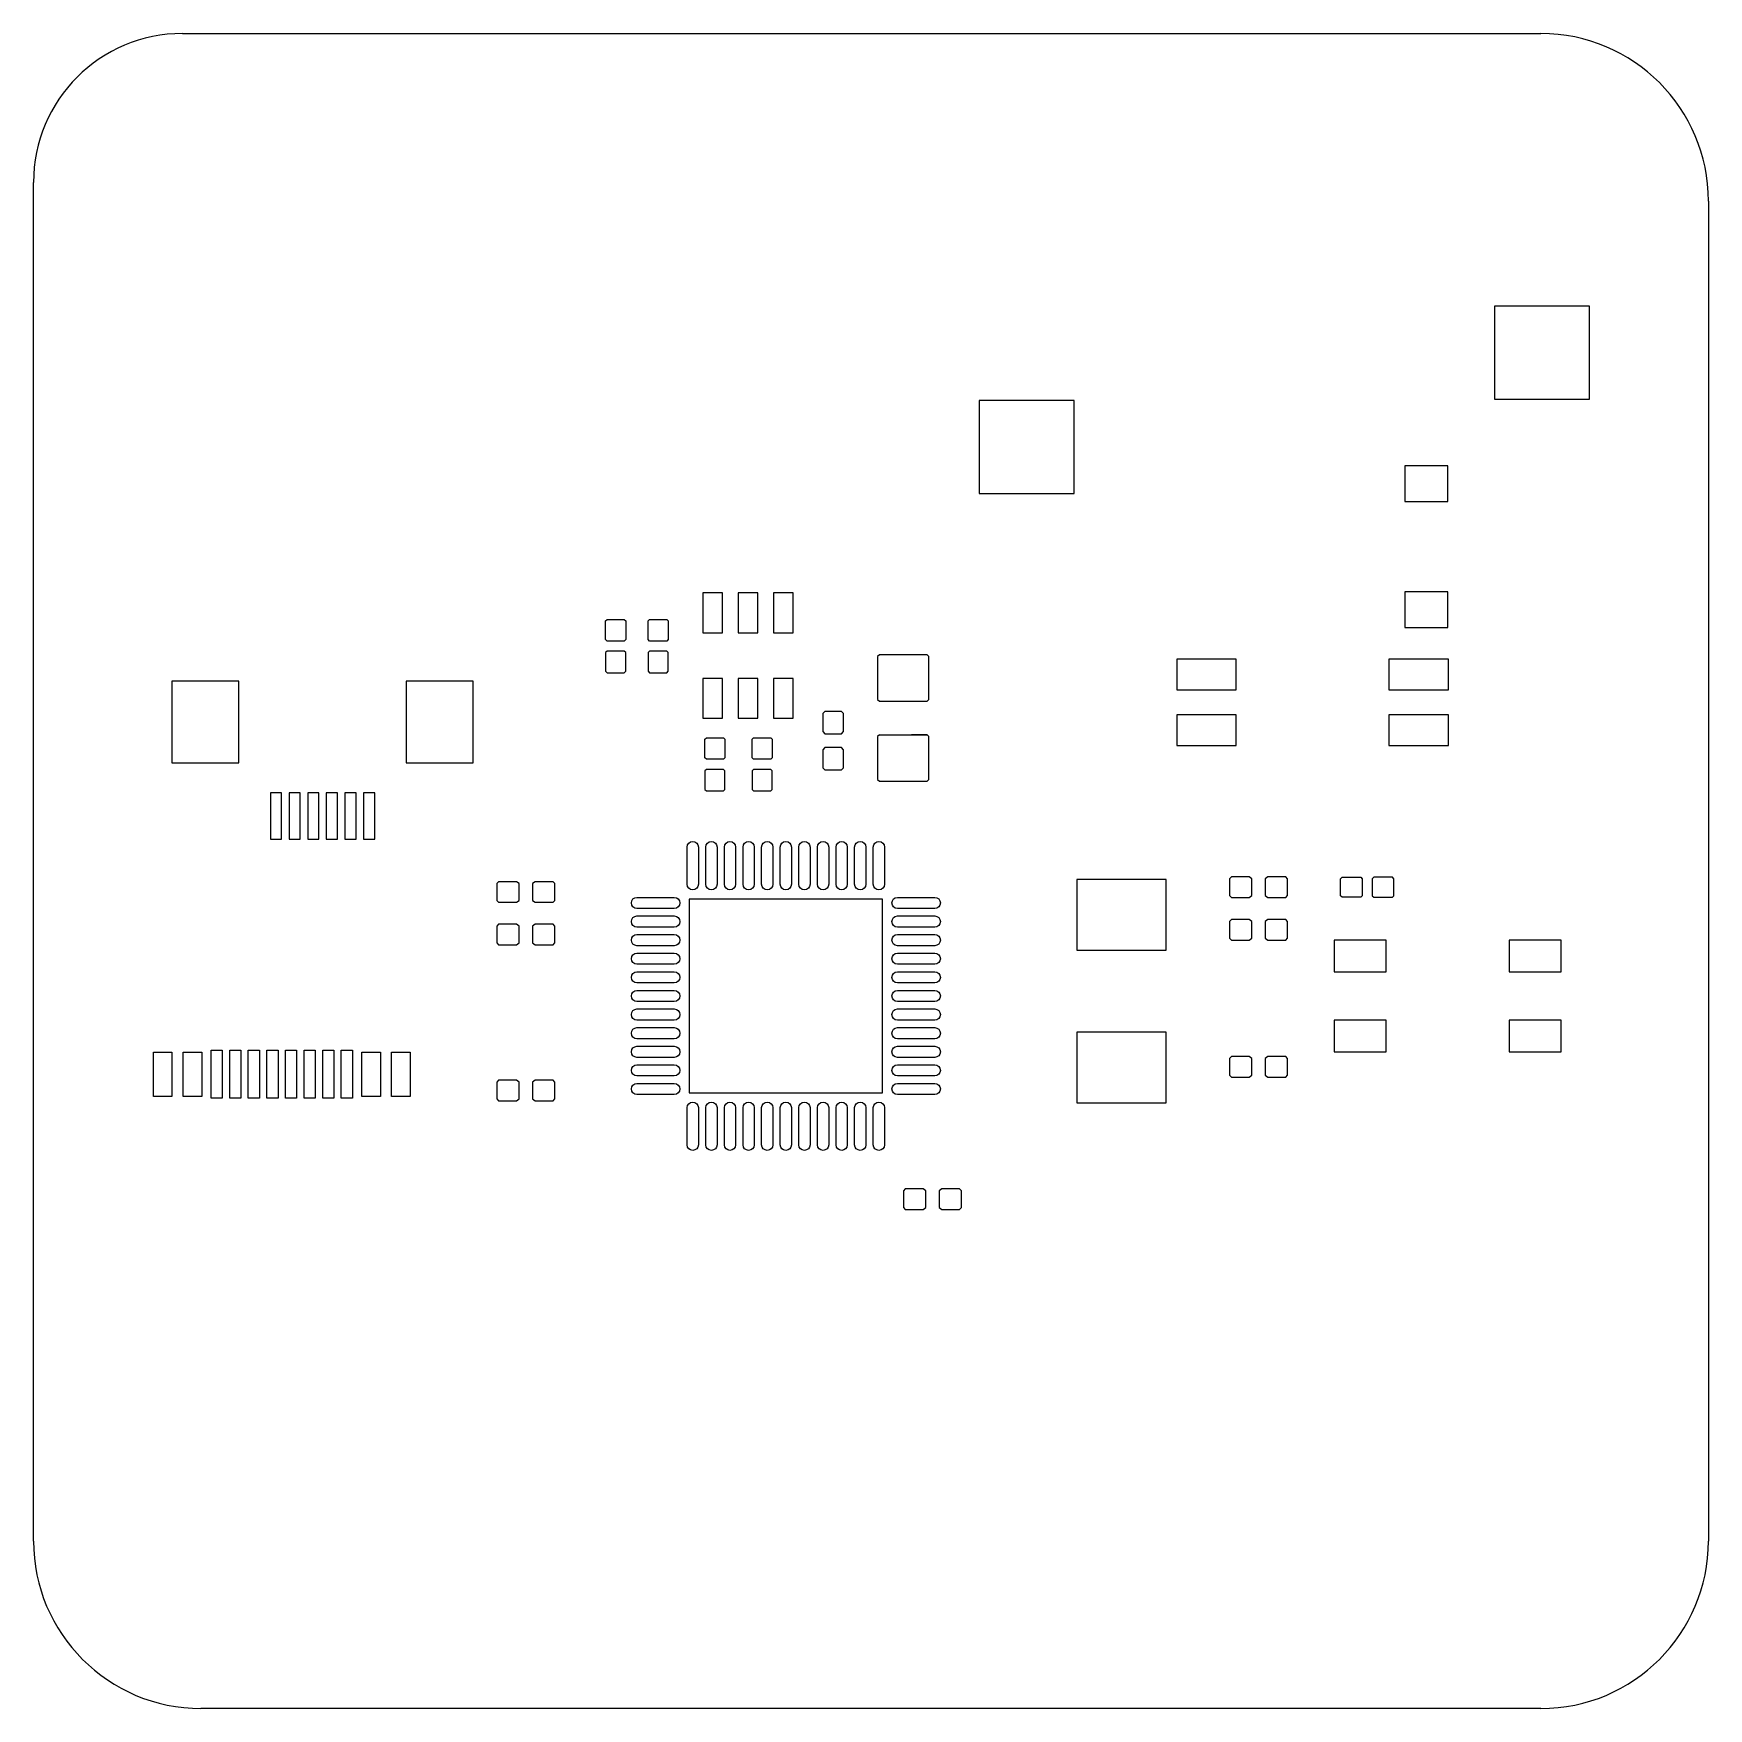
# Model space of a CAD drawing. Header units: centimetres. Extents: x 13.55 to 18.05, y -0.5 to 4.
import ezdxf

# ---------------------------------------------------------------- set-up
doc = ezdxf.new("R2010")
doc.units = ezdxf.units.CM
doc.header["$MEASUREMENT"] = 0
doc.layers.add('SG-61-值锡钢板 v3_SG-61-值锡钢板 v5_Bottom Paste Mask Layer', color=7, linetype='Continuous')

msp = doc.modelspace()

# ---------------------------------------------------------------- linework, layer by layer
at = {"layer": 'SG-61-值锡钢板 v3_SG-61-值锡钢板 v5_Bottom Paste Mask Layer'}
for p, q in [((13.949, 3.9954), (17.599, 3.9954)), ((13.549, -0.0546), (13.549, 3.5954)), ((18.049, 3.5454), (18.049, -0.0546)), ((17.4742, 3.2633), (17.4742, 3.0134)), ((17.7292, 3.2633), (17.4742, 3.2633)), ((17.7292, 3.0134), (17.7292, 3.2633)), ((16.3444, 3.0093), (16.0893, 3.0093)), ((16.0893, 3.0093), (16.0893, 2.7594)), ((16.3444, 2.7594), (16.3444, 3.0093)), ((17.4742, 3.0134), (17.7292, 3.0134)), ((17.3486, 2.8335), (17.2336, 2.8335)), ((17.2336, 2.8335), (17.2336, 2.7385)), ((17.3486, 2.7385), (17.3486, 2.8335)), ((16.0893, 2.7594), (16.3444, 2.7594)), ((17.2336, 2.7385), (17.3486, 2.7385)), ((15.3471, 2.4925), (15.3471, 2.3853)), ((15.4002, 2.4925), (15.3471, 2.4925)), ((15.4002, 2.3853), (15.4002, 2.4925)), ((15.4421, 2.4925), (15.4421, 2.3853)), ((15.4952, 2.4925), (15.4421, 2.4925)), ((15.4952, 2.3853), (15.4952, 2.4925)), ((15.5902, 2.4925), (15.5371, 2.4925)), ((15.5371, 2.4925), (15.5371, 2.3853)), ((15.5902, 2.3853), (15.5902, 2.4925)), ((17.3486, 2.495), (17.2336, 2.495)), ((17.2336, 2.495), (17.2336, 2.4)), ((17.3486, 2.4), (17.3486, 2.495)), ((15.086, 2.4171), (15.09, 2.4211)), ((15.086, 2.4171), (15.09, 2.4211)), ((15.086, 2.367), (15.086, 2.4171)), ((15.086, 2.367), (15.086, 2.4171)), ((15.09, 2.4211), (15.136, 2.4211)), ((15.09, 2.4211), (15.136, 2.4211)), ((15.136, 2.4211), (15.14, 2.4171)), ((15.136, 2.4211), (15.14, 2.4171)), ((15.14, 2.4171), (15.14, 2.367)), ((15.14, 2.4171), (15.14, 2.367)), ((15.2003, 2.4171), (15.2043, 2.4211)), ((15.2003, 2.4171), (15.2043, 2.4211)), ((15.2003, 2.367), (15.2003, 2.4171)), ((15.2003, 2.367), (15.2003, 2.4171)), ((15.2043, 2.4211), (15.2503, 2.4211)), ((15.2043, 2.4211), (15.2503, 2.4211)), ((15.2503, 2.4211), (15.2543, 2.4171)), ((15.2503, 2.4211), (15.2543, 2.4171)), ((15.2543, 2.4171), (15.2543, 2.367)), ((15.2543, 2.4171), (15.2543, 2.367)), ((15.3471, 2.3853), (15.4002, 2.3853)), ((15.4421, 2.3853), (15.4952, 2.3853)), ((15.5371, 2.3853), (15.5902, 2.3853)), ((17.2336, 2.4), (17.3486, 2.4)), ((15.09, 2.363), (15.086, 2.367)), ((15.09, 2.363), (15.086, 2.367)), ((15.136, 2.363), (15.09, 2.363)), ((15.136, 2.363), (15.09, 2.363)), ((15.14, 2.367), (15.136, 2.363)), ((15.14, 2.367), (15.136, 2.363)), ((15.2043, 2.363), (15.2003, 2.367)), ((15.2043, 2.363), (15.2003, 2.367)), ((15.2503, 2.363), (15.2043, 2.363)), ((15.2503, 2.363), (15.2043, 2.363)), ((15.2543, 2.367), (15.2503, 2.363)), ((15.2543, 2.367), (15.2503, 2.363)), ((15.09, 2.336), (15.086, 2.332)), ((15.09, 2.336), (15.086, 2.332)), ((15.086, 2.332), (15.086, 2.2819)), ((15.086, 2.332), (15.086, 2.2819)), ((15.136, 2.336), (15.09, 2.336)), ((15.136, 2.336), (15.09, 2.336)), ((15.14, 2.332), (15.136, 2.336)), ((15.14, 2.332), (15.136, 2.336)), ((15.14, 2.2819), (15.14, 2.332)), ((15.14, 2.2819), (15.14, 2.332)), ((15.2043, 2.336), (15.2003, 2.332)), ((15.2043, 2.336), (15.2003, 2.332)), ((15.2003, 2.332), (15.2003, 2.2819)), ((15.2003, 2.332), (15.2003, 2.2819)), ((15.2503, 2.336), (15.2043, 2.336)), ((15.2503, 2.336), (15.2043, 2.336)), ((15.2543, 2.332), (15.2503, 2.336)), ((15.2543, 2.332), (15.2503, 2.336)), ((15.2543, 2.2819), (15.2543, 2.332)), ((15.2543, 2.2819), (15.2543, 2.332)), ((15.8217, 2.3265), (15.8167, 2.3215)), ((15.8217, 2.3265), (15.8167, 2.3215)), ((15.8167, 2.3215), (15.8167, 2.2065)), ((15.8167, 2.3215), (15.8167, 2.2065)), ((15.9497, 2.3265), (15.8217, 2.3265)), ((15.9497, 2.3265), (15.8217, 2.3265)), ((15.9547, 2.3215), (15.9497, 2.3265)), ((15.9547, 2.3215), (15.9497, 2.3265)), ((15.9547, 2.2065), (15.9547, 2.3215)), ((15.9547, 2.2065), (15.9547, 2.3215)), ((16.6205, 2.3145), (16.6205, 2.2325)), ((16.7805, 2.3145), (16.6205, 2.3145)), ((16.7805, 2.2325), (16.7805, 2.3145)), ((17.3505, 2.3145), (17.1905, 2.3145)), ((17.1905, 2.3145), (17.1905, 2.2325)), ((17.3505, 2.2325), (17.3505, 2.3145)), ((14.1006, 2.2556), (13.9206, 2.2556)), ((13.9206, 2.2556), (13.9206, 2.0356)), ((14.1006, 2.0356), (14.1006, 2.2556)), ((14.5506, 2.2556), (14.5506, 2.0356)), ((14.7306, 2.2556), (14.5506, 2.2556)), ((14.7306, 2.0356), (14.7306, 2.2556)), ((15.086, 2.2819), (15.09, 2.2779)), ((15.086, 2.2819), (15.09, 2.2779)), ((15.09, 2.2779), (15.136, 2.2779)), ((15.09, 2.2779), (15.136, 2.2779)), ((15.136, 2.2779), (15.14, 2.2819)), ((15.136, 2.2779), (15.14, 2.2819)), ((15.2003, 2.2819), (15.2043, 2.2779)), ((15.2003, 2.2819), (15.2043, 2.2779)), ((15.2043, 2.2779), (15.2503, 2.2779)), ((15.2043, 2.2779), (15.2503, 2.2779)), ((15.2503, 2.2779), (15.2543, 2.2819)), ((15.2503, 2.2779), (15.2543, 2.2819)), ((15.3471, 2.2629), (15.3471, 2.1557)), ((15.4002, 2.2629), (15.3471, 2.2629)), ((15.4002, 2.1557), (15.4002, 2.2629)), ((15.4421, 2.2629), (15.4421, 2.1557)), ((15.4952, 2.2629), (15.4421, 2.2629)), ((15.4952, 2.1557), (15.4952, 2.2629)), ((15.5371, 2.2629), (15.5371, 2.1557)), ((15.5902, 2.2629), (15.5371, 2.2629)), ((15.5902, 2.1557), (15.5902, 2.2629)), ((15.8167, 2.2065), (15.8217, 2.2015)), ((15.8167, 2.2065), (15.8217, 2.2015)), ((15.9497, 2.2015), (15.9547, 2.2065)), ((15.9497, 2.2015), (15.9547, 2.2065)), ((16.6205, 2.2325), (16.7805, 2.2325)), ((17.1905, 2.2325), (17.3505, 2.2325)), ((15.6747, 2.1735), (15.6697, 2.1685)), ((15.6747, 2.1735), (15.6697, 2.1685)), ((15.6697, 2.1685), (15.6697, 2.1205)), ((15.6697, 2.1685), (15.6697, 2.1205)), ((15.7197, 2.1735), (15.6747, 2.1735)), ((15.7197, 2.1735), (15.6747, 2.1735)), ((15.7247, 2.1685), (15.7197, 2.1735)), ((15.7247, 2.1685), (15.7197, 2.1735)), ((15.7247, 2.1205), (15.7247, 2.1685)), ((15.7247, 2.1205), (15.7247, 2.1685)), ((15.8217, 2.2015), (15.9497, 2.2015)), ((16.6205, 2.1646), (16.6205, 2.0826)), ((16.7805, 2.1646), (16.6205, 2.1646)), ((16.7805, 2.0826), (16.7805, 2.1646)), ((17.1905, 2.1646), (17.1905, 2.0826)), ((17.3505, 2.1646), (17.1905, 2.1646)), ((17.3505, 2.0826), (17.3505, 2.1646)), ((15.3471, 2.1557), (15.4002, 2.1557)), ((15.4421, 2.1557), (15.4952, 2.1557)), ((15.5371, 2.1557), (15.5902, 2.1557)), ((15.6697, 2.1205), (15.6747, 2.1135)), ((15.6697, 2.1205), (15.6747, 2.1135)), ((15.7197, 2.1135), (15.7247, 2.1205)), ((15.7197, 2.1135), (15.7247, 2.1205)), ((15.3527, 2.0996), (15.3567, 2.1036)), ((15.3527, 2.0996), (15.3567, 2.1036)), ((15.3527, 2.0495), (15.3527, 2.0996)), ((15.3527, 2.0495), (15.3527, 2.0996)), ((15.3567, 2.1036), (15.4027, 2.1036)), ((15.3567, 2.1036), (15.4027, 2.1036)), ((15.4027, 2.1036), (15.4067, 2.0996)), ((15.4027, 2.1036), (15.4067, 2.0996)), ((15.4067, 2.0996), (15.4067, 2.0495)), ((15.4067, 2.0996), (15.4067, 2.0495)), ((15.4797, 2.0996), (15.4837, 2.1036)), ((15.4797, 2.0996), (15.4837, 2.1036)), ((15.4797, 2.0495), (15.4797, 2.0996)), ((15.4797, 2.0495), (15.4797, 2.0996)), ((15.4837, 2.1036), (15.5297, 2.1036)), ((15.4837, 2.1036), (15.5297, 2.1036)), ((15.5297, 2.1036), (15.5337, 2.0996)), ((15.5297, 2.1036), (15.5337, 2.0996)), ((15.5337, 2.0996), (15.5337, 2.0495)), ((15.5337, 2.0996), (15.5337, 2.0495)), ((15.6747, 2.0775), (15.6697, 2.0705)), ((15.6747, 2.0775), (15.6697, 2.0705)), ((15.6697, 2.0705), (15.6697, 2.0225)), ((15.6697, 2.0705), (15.6697, 2.0225)), ((15.6747, 2.1135), (15.7197, 2.1135)), ((15.6747, 2.1135), (15.7197, 2.1135)), ((15.7197, 2.0775), (15.6747, 2.0775)), ((15.7197, 2.0775), (15.6747, 2.0775)), ((15.7247, 2.0705), (15.7197, 2.0775)), ((15.7247, 2.0705), (15.7197, 2.0775)), ((15.7247, 2.0225), (15.7247, 2.0705)), ((15.7247, 2.0225), (15.7247, 2.0705)), ((15.8217, 2.1115), (15.8167, 2.1065)), ((15.8217, 2.1115), (15.8167, 2.1065)), ((15.8167, 2.1065), (15.8167, 1.9915)), ((15.8167, 2.1065), (15.8167, 1.9915)), ((15.8217, 2.1115), (15.9497, 2.1115)), ((15.9497, 2.1115), (15.9077, 2.1115)), ((15.9547, 2.1065), (15.9497, 2.1115)), ((15.9547, 2.1065), (15.9497, 2.1115)), ((15.9547, 1.9915), (15.9547, 2.1065)), ((15.9547, 1.9915), (15.9547, 2.1065)), ((16.6205, 2.0826), (16.7805, 2.0826)), ((17.1905, 2.0826), (17.3505, 2.0826)), ((13.9206, 2.0356), (14.1006, 2.0356)), ((14.5506, 2.0356), (14.7306, 2.0356)), ((15.3567, 2.0455), (15.3527, 2.0495)), ((15.3567, 2.0455), (15.3527, 2.0495)), ((15.4027, 2.0455), (15.3567, 2.0455)), ((15.4027, 2.0455), (15.3567, 2.0455)), ((15.4067, 2.0495), (15.4027, 2.0455)), ((15.4067, 2.0495), (15.4027, 2.0455)), ((15.4837, 2.0455), (15.4797, 2.0495)), ((15.4837, 2.0455), (15.4797, 2.0495)), ((15.5297, 2.0455), (15.4837, 2.0455)), ((15.5297, 2.0455), (15.4837, 2.0455)), ((15.5337, 2.0495), (15.5297, 2.0455)), ((15.5337, 2.0495), (15.5297, 2.0455)), ((15.3567, 2.0185), (15.3527, 2.0145)), ((15.3567, 2.0185), (15.3527, 2.0145)), ((15.3527, 2.0145), (15.3527, 1.9644)), ((15.3527, 2.0145), (15.3527, 1.9644)), ((15.4027, 2.0185), (15.3567, 2.0185)), ((15.4027, 2.0185), (15.3567, 2.0185)), ((15.4067, 2.0145), (15.4027, 2.0185)), ((15.4067, 2.0145), (15.4027, 2.0185)), ((15.4067, 1.9644), (15.4067, 2.0145)), ((15.4067, 1.9644), (15.4067, 2.0145)), ((15.4837, 2.0185), (15.4797, 2.0145)), ((15.4837, 2.0185), (15.4797, 2.0145)), ((15.4797, 2.0145), (15.4797, 1.9644)), ((15.4797, 2.0145), (15.4797, 1.9644)), ((15.5297, 2.0185), (15.4837, 2.0185)), ((15.5297, 2.0185), (15.4837, 2.0185)), ((15.5337, 2.0145), (15.5297, 2.0185)), ((15.5337, 2.0145), (15.5297, 2.0185)), ((15.5337, 1.9644), (15.5337, 2.0145)), ((15.5337, 1.9644), (15.5337, 2.0145)), ((15.6697, 2.0225), (15.6747, 2.0175)), ((15.6697, 2.0225), (15.6747, 2.0175)), ((15.6747, 2.0175), (15.7197, 2.0175)), ((15.6747, 2.0175), (15.7197, 2.0175)), ((15.7197, 2.0175), (15.7247, 2.0225)), ((15.7197, 2.0175), (15.7247, 2.0225)), ((15.8167, 1.9915), (15.8217, 1.9865)), ((15.8167, 1.9915), (15.8217, 1.9865)), ((15.8217, 1.9865), (15.9497, 1.9865)), ((15.8217, 1.9865), (15.9497, 1.9865)), ((15.9497, 1.9865), (15.9547, 1.9915)), ((15.9497, 1.9865), (15.9547, 1.9915)), ((14.2156, 1.9556), (14.1856, 1.9556)), ((14.1856, 1.9556), (14.1856, 1.8306)), ((14.2156, 1.8306), (14.2156, 1.9556)), ((14.2656, 1.9556), (14.2356, 1.9556)), ((14.2356, 1.9556), (14.2356, 1.8306)), ((14.2656, 1.8306), (14.2656, 1.9556)), ((14.3156, 1.9556), (14.2856, 1.9556)), ((14.2856, 1.9556), (14.2856, 1.8306)), ((14.3156, 1.8306), (14.3156, 1.9556)), ((14.3356, 1.9556), (14.3356, 1.8306)), ((14.3656, 1.9556), (14.3356, 1.9556)), ((14.3656, 1.8306), (14.3656, 1.9556)), ((14.4156, 1.9556), (14.3856, 1.9556)), ((14.3856, 1.9556), (14.3856, 1.8306)), ((14.4156, 1.8306), (14.4156, 1.9556)), ((14.4656, 1.9556), (14.4356, 1.9556)), ((14.4356, 1.9556), (14.4356, 1.8306)), ((14.4656, 1.8306), (14.4656, 1.9556)), ((15.3527, 1.9644), (15.3567, 1.9604)), ((15.3527, 1.9644), (15.3567, 1.9604)), ((15.3567, 1.9604), (15.4027, 1.9604)), ((15.3567, 1.9604), (15.4027, 1.9604)), ((15.4027, 1.9604), (15.4067, 1.9644)), ((15.4027, 1.9604), (15.4067, 1.9644)), ((15.4797, 1.9644), (15.4837, 1.9604)), ((15.4797, 1.9644), (15.4837, 1.9604)), ((15.4837, 1.9604), (15.5297, 1.9604)), ((15.4837, 1.9604), (15.5297, 1.9604)), ((15.5297, 1.9604), (15.5337, 1.9644)), ((15.5297, 1.9604), (15.5337, 1.9644)), ((14.1856, 1.8306), (14.2156, 1.8306)), ((14.2356, 1.8306), (14.2656, 1.8306)), ((14.2856, 1.8306), (14.3156, 1.8306)), ((14.3356, 1.8306), (14.3656, 1.8306)), ((14.3856, 1.8306), (14.4156, 1.8306)), ((14.4356, 1.8306), (14.4656, 1.8306)), ((15.3053, 1.7097), (15.3053, 1.8098)), ((15.3353, 1.8098), (15.3353, 1.7097)), ((15.3553, 1.7097), (15.3553, 1.8098)), ((15.3853, 1.8098), (15.3853, 1.7097)), ((15.4051, 1.7097), (15.4051, 1.8098)), ((15.4351, 1.8098), (15.4351, 1.7097)), ((15.4552, 1.7097), (15.4552, 1.8098)), ((15.4851, 1.8098), (15.4851, 1.7097)), ((15.5052, 1.7097), (15.5052, 1.8098)), ((15.5352, 1.8098), (15.5352, 1.7097)), ((15.5552, 1.7097), (15.5552, 1.8098)), ((15.5852, 1.8098), (15.5852, 1.7097)), ((15.6053, 1.7097), (15.6053, 1.8098)), ((15.6353, 1.8098), (15.6353, 1.7097)), ((15.6553, 1.7097), (15.6553, 1.8098)), ((15.6853, 1.8098), (15.6853, 1.7097)), ((15.7054, 1.7097), (15.7054, 1.8098)), ((15.7353, 1.8098), (15.7353, 1.7097)), ((15.7551, 1.7097), (15.7551, 1.8098)), ((15.7851, 1.8098), (15.7851, 1.7097)), ((15.8052, 1.7097), (15.8052, 1.8098)), ((15.8352, 1.8098), (15.8352, 1.7097)), ((14.7987, 1.7166), (14.7937, 1.7116)), ((14.7987, 1.7166), (14.7937, 1.7116)), ((14.7937, 1.7116), (14.7937, 1.6666)), ((14.7937, 1.7116), (14.7937, 1.6666)), ((14.8467, 1.7166), (14.7987, 1.7166)), ((14.8467, 1.7166), (14.7987, 1.7166)), ((14.8537, 1.7116), (14.8467, 1.7166)), ((14.8537, 1.7116), (14.8467, 1.7166)), ((14.8537, 1.6666), (14.8537, 1.7116)), ((14.8537, 1.6666), (14.8537, 1.7116)), ((14.8967, 1.7166), (14.8897, 1.7116)), ((14.8967, 1.7166), (14.8897, 1.7116)), ((14.8897, 1.7116), (14.8897, 1.6666)), ((14.8897, 1.7116), (14.8897, 1.6666)), ((14.9447, 1.7166), (14.8967, 1.7166)), ((14.9447, 1.7166), (14.8967, 1.7166)), ((14.9497, 1.7116), (14.9447, 1.7166)), ((14.9497, 1.7116), (14.9447, 1.7166)), ((14.9497, 1.6666), (14.9497, 1.7116)), ((14.9497, 1.6666), (14.9497, 1.7116)), ((16.3519, 1.7224), (16.3519, 1.5324)), ((16.5919, 1.7224), (16.3519, 1.7224)), ((16.5919, 1.5324), (16.5919, 1.7224)), ((16.7672, 1.7293), (16.7622, 1.7243)), ((16.7672, 1.7293), (16.7622, 1.7243)), ((16.7622, 1.7243), (16.7622, 1.6793)), ((16.7622, 1.7243), (16.7622, 1.6793)), ((16.8152, 1.7293), (16.7672, 1.7293)), ((16.8152, 1.7293), (16.7672, 1.7293)), ((16.8222, 1.7243), (16.8152, 1.7293)), ((16.8222, 1.7243), (16.8152, 1.7293)), ((16.8222, 1.6793), (16.8222, 1.7243)), ((16.8222, 1.6793), (16.8222, 1.7243)), ((16.8652, 1.7293), (16.8582, 1.7243)), ((16.8652, 1.7293), (16.8582, 1.7243)), ((16.8582, 1.7243), (16.8582, 1.6793)), ((16.8582, 1.7243), (16.8582, 1.6793)), ((16.9132, 1.7293), (16.8652, 1.7293)), ((16.9132, 1.7293), (16.8652, 1.7293)), ((16.9182, 1.7243), (16.9132, 1.7293)), ((16.9182, 1.7243), (16.9132, 1.7293)), ((16.9182, 1.6793), (16.9182, 1.7243)), ((16.9182, 1.6793), (16.9182, 1.7243)), ((17.0608, 1.7248), (17.0648, 1.7288)), ((17.0608, 1.7248), (17.0648, 1.7288)), ((17.0608, 1.6788), (17.0608, 1.7248)), ((17.0608, 1.6788), (17.0608, 1.7248)), ((17.0648, 1.7288), (17.1148, 1.7288)), ((17.0648, 1.7288), (17.1148, 1.7288)), ((17.1148, 1.7288), (17.1188, 1.7248)), ((17.1148, 1.7288), (17.1188, 1.7248)), ((17.1188, 1.7248), (17.1188, 1.6788)), ((17.1188, 1.7248), (17.1188, 1.6788)), ((17.1498, 1.7288), (17.1458, 1.7248)), ((17.1498, 1.7288), (17.1458, 1.7248)), ((17.1458, 1.7248), (17.1458, 1.6788)), ((17.1458, 1.7248), (17.1458, 1.6788)), ((17.1999, 1.7288), (17.1498, 1.7288)), ((17.1999, 1.7288), (17.1498, 1.7288)), ((17.2039, 1.7248), (17.1999, 1.7288)), ((17.2039, 1.7248), (17.1999, 1.7288)), ((17.2039, 1.6788), (17.2039, 1.7248)), ((17.2039, 1.6788), (17.2039, 1.7248)), ((14.7937, 1.6666), (14.7987, 1.6616)), ((14.7937, 1.6666), (14.7987, 1.6616)), ((14.8467, 1.6616), (14.8537, 1.6666)), ((14.8467, 1.6616), (14.8537, 1.6666)), ((14.8897, 1.6666), (14.8967, 1.6616)), ((14.8897, 1.6666), (14.8967, 1.6616)), ((14.9447, 1.6616), (14.9497, 1.6666)), ((14.9447, 1.6616), (14.9497, 1.6666)), ((15.1702, 1.6746), (15.2703, 1.6746)), ((15.3103, 1.6697), (15.3103, 1.1497)), ((15.8302, 1.6697), (15.3103, 1.6697)), ((15.8302, 1.1497), (15.8302, 1.6697)), ((15.8702, 1.6746), (15.9703, 1.6746)), ((16.7622, 1.6793), (16.7672, 1.6743)), ((16.7622, 1.6793), (16.7672, 1.6743)), ((16.7672, 1.6743), (16.8152, 1.6743)), ((16.7672, 1.6743), (16.8152, 1.6743)), ((16.8152, 1.6743), (16.8222, 1.6793)), ((16.8152, 1.6743), (16.8222, 1.6793)), ((16.8582, 1.6793), (16.8652, 1.6743)), ((16.8582, 1.6793), (16.8652, 1.6743)), ((16.8652, 1.6743), (16.9132, 1.6743)), ((16.8652, 1.6743), (16.9132, 1.6743)), ((16.9132, 1.6743), (16.9182, 1.6793)), ((16.9132, 1.6743), (16.9182, 1.6793)), ((17.0648, 1.6748), (17.0608, 1.6788)), ((17.0648, 1.6748), (17.0608, 1.6788)), ((17.1148, 1.6748), (17.0648, 1.6748)), ((17.1148, 1.6748), (17.0648, 1.6748)), ((17.1188, 1.6788), (17.1148, 1.6748)), ((17.1188, 1.6788), (17.1148, 1.6748)), ((17.1458, 1.6788), (17.1498, 1.6748)), ((17.1458, 1.6788), (17.1498, 1.6748)), ((17.1498, 1.6748), (17.1999, 1.6748)), ((17.1498, 1.6748), (17.1999, 1.6748)), ((17.1999, 1.6748), (17.2039, 1.6788)), ((17.1999, 1.6748), (17.2039, 1.6788)), ((14.7987, 1.6616), (14.8467, 1.6616)), ((14.7987, 1.6616), (14.8467, 1.6616)), ((14.8967, 1.6616), (14.9447, 1.6616)), ((14.8967, 1.6616), (14.9447, 1.6616)), ((15.2703, 1.6447), (15.1702, 1.6447)), ((15.1702, 1.6246), (15.2703, 1.6246)), ((15.9703, 1.6447), (15.8702, 1.6447)), ((15.8702, 1.6246), (15.9703, 1.6246)), ((14.7987, 1.6023), (14.7937, 1.5973)), ((14.7987, 1.6023), (14.7937, 1.5973)), ((14.7937, 1.5973), (14.7937, 1.5523)), ((14.7937, 1.5973), (14.7937, 1.5523)), ((14.8467, 1.6023), (14.7987, 1.6023)), ((14.8467, 1.6023), (14.7987, 1.6023)), ((14.8537, 1.5973), (14.8467, 1.6023)), ((14.8537, 1.5973), (14.8467, 1.6023)), ((14.8537, 1.5523), (14.8537, 1.5973)), ((14.8537, 1.5523), (14.8537, 1.5973)), ((14.8967, 1.6023), (14.8897, 1.5973)), ((14.8967, 1.6023), (14.8897, 1.5973)), ((14.8897, 1.5973), (14.8897, 1.5523)), ((14.8897, 1.5973), (14.8897, 1.5523)), ((14.9447, 1.6023), (14.8967, 1.6023)), ((14.9447, 1.6023), (14.8967, 1.6023)), ((14.9497, 1.5973), (14.9447, 1.6023)), ((14.9497, 1.5973), (14.9447, 1.6023)), ((14.9497, 1.5523), (14.9497, 1.5973)), ((14.9497, 1.5523), (14.9497, 1.5973)), ((15.2703, 1.5946), (15.1702, 1.5946)), ((15.9703, 1.5946), (15.8702, 1.5946)), ((16.7672, 1.615), (16.7622, 1.61)), ((16.7672, 1.615), (16.7622, 1.61)), ((16.7622, 1.61), (16.7622, 1.565)), ((16.7622, 1.61), (16.7622, 1.565)), ((16.8152, 1.615), (16.7672, 1.615)), ((16.8152, 1.615), (16.7672, 1.615)), ((16.8222, 1.61), (16.8152, 1.615)), ((16.8222, 1.61), (16.8152, 1.615)), ((16.8222, 1.565), (16.8222, 1.61)), ((16.8222, 1.565), (16.8222, 1.61)), ((16.8652, 1.615), (16.8582, 1.61)), ((16.8652, 1.615), (16.8582, 1.61)), ((16.8582, 1.61), (16.8582, 1.565)), ((16.8582, 1.61), (16.8582, 1.565)), ((16.9132, 1.615), (16.8652, 1.615)), ((16.9132, 1.615), (16.8652, 1.615)), ((16.9182, 1.61), (16.9132, 1.615)), ((16.9182, 1.61), (16.9132, 1.615)), ((16.9182, 1.565), (16.9182, 1.61)), ((16.9182, 1.565), (16.9182, 1.61)), ((14.7937, 1.5523), (14.7987, 1.5473)), ((14.7937, 1.5523), (14.7987, 1.5473)), ((14.7987, 1.5473), (14.8467, 1.5473)), ((14.7987, 1.5473), (14.8467, 1.5473)), ((14.8467, 1.5473), (14.8537, 1.5523)), ((14.8467, 1.5473), (14.8537, 1.5523)), ((14.8897, 1.5523), (14.8967, 1.5473)), ((14.8897, 1.5523), (14.8967, 1.5473)), ((14.8967, 1.5473), (14.9447, 1.5473)), ((14.8967, 1.5473), (14.9447, 1.5473)), ((14.9447, 1.5473), (14.9497, 1.5523)), ((14.9447, 1.5473), (14.9497, 1.5523)), ((15.1702, 1.5748), (15.2703, 1.5748)), ((15.2703, 1.5448), (15.1702, 1.5448)), ((15.8702, 1.5748), (15.9703, 1.5748)), ((15.9703, 1.5448), (15.8702, 1.5448)), ((16.3519, 1.5324), (16.5919, 1.5324)), ((16.7622, 1.565), (16.7672, 1.56)), ((16.7622, 1.565), (16.7672, 1.56)), ((16.7672, 1.56), (16.8152, 1.56)), ((16.7672, 1.56), (16.8152, 1.56)), ((16.8152, 1.56), (16.8222, 1.565)), ((16.8152, 1.56), (16.8222, 1.565)), ((16.8582, 1.565), (16.8652, 1.56)), ((16.8582, 1.565), (16.8652, 1.56)), ((16.8652, 1.56), (16.9132, 1.56)), ((16.8652, 1.56), (16.9132, 1.56)), ((16.9132, 1.56), (16.9182, 1.565)), ((16.9132, 1.56), (16.9182, 1.565)), ((17.0433, 1.5597), (17.0433, 1.4746)), ((17.1833, 1.5597), (17.0433, 1.5597)), ((17.1833, 1.4746), (17.1833, 1.5597)), ((17.5132, 1.5597), (17.5132, 1.4746)), ((17.6532, 1.5597), (17.5132, 1.5597)), ((17.6532, 1.4746), (17.6532, 1.5597)), ((15.1702, 1.5248), (15.2703, 1.5248)), ((15.2703, 1.4948), (15.1702, 1.4948)), ((15.8702, 1.5248), (15.9703, 1.5248)), ((15.9703, 1.4948), (15.8702, 1.4948)), ((15.1702, 1.4747), (15.2703, 1.4747)), ((15.2703, 1.4448), (15.1702, 1.4448)), ((15.8702, 1.4747), (15.9703, 1.4747)), ((15.9703, 1.4448), (15.8702, 1.4448)), ((17.0433, 1.4746), (17.1833, 1.4746)), ((17.5132, 1.4746), (17.6532, 1.4746)), ((15.1702, 1.4247), (15.2703, 1.4247)), ((15.8702, 1.4247), (15.9703, 1.4247)), ((15.2703, 1.3947), (15.1702, 1.3947)), ((15.1702, 1.3747), (15.2703, 1.3747)), ((15.9703, 1.3947), (15.8702, 1.3947)), ((15.8702, 1.3747), (15.9703, 1.3747)), ((15.2703, 1.3447), (15.1702, 1.3447)), ((15.1702, 1.3246), (15.2703, 1.3246)), ((15.9703, 1.3447), (15.8702, 1.3447)), ((15.8702, 1.3246), (15.9703, 1.3246)), ((16.3519, 1.3124), (16.3519, 1.1224)), ((16.5919, 1.3124), (16.3519, 1.3124)), ((16.5919, 1.1224), (16.5919, 1.3124)), ((17.0433, 1.3448), (17.0433, 1.2597)), ((17.1833, 1.3448), (17.0433, 1.3448)), ((17.1833, 1.2597), (17.1833, 1.3448)), ((17.5132, 1.3448), (17.5132, 1.2597)), ((17.6532, 1.3448), (17.5132, 1.3448)), ((17.6532, 1.2597), (17.6532, 1.3448)), ((14.026, 1.2637), (14.056, 1.2637)), ((14.026, 1.2637), (14.056, 1.2637)), ((14.026, 1.1347), (14.026, 1.2637)), ((14.026, 1.2637), (14.056, 1.2637)), ((14.026, 1.1347), (14.026, 1.2637)), ((14.026, 1.1347), (14.026, 1.2637)), ((14.026, 1.2637), (14.056, 1.2637)), ((14.026, 1.1347), (14.026, 1.2637)), ((14.056, 1.2637), (14.056, 1.1347)), ((14.056, 1.2637), (14.056, 1.1347)), ((14.056, 1.2637), (14.056, 1.1347)), ((14.056, 1.2637), (14.056, 1.1347)), ((14.0761, 1.2637), (14.1061, 1.2637)), ((14.0761, 1.1347), (14.0761, 1.2637)), ((14.0761, 1.2637), (14.1061, 1.2637)), ((14.0761, 1.2637), (14.1061, 1.2637)), ((14.0761, 1.2637), (14.1061, 1.2637)), ((14.0761, 1.1347), (14.0761, 1.2637)), ((14.0761, 1.1347), (14.0761, 1.2637)), ((14.0761, 1.1347), (14.0761, 1.2637)), ((14.1061, 1.2637), (14.1061, 1.1347)), ((14.1061, 1.2637), (14.1061, 1.1347)), ((14.1061, 1.2637), (14.1061, 1.1347)), ((14.1061, 1.2637), (14.1061, 1.1347)), ((14.126, 1.2637), (14.156, 1.2637)), ((14.126, 1.1347), (14.126, 1.2637)), ((14.126, 1.1347), (14.126, 1.2637)), ((14.126, 1.1347), (14.126, 1.2637)), ((14.126, 1.2637), (14.156, 1.2637)), ((14.126, 1.2637), (14.156, 1.2637)), ((14.126, 1.1347), (14.126, 1.2637)), ((14.126, 1.2637), (14.156, 1.2637)), ((14.156, 1.2637), (14.156, 1.1347)), ((14.156, 1.2637), (14.156, 1.1347)), ((14.156, 1.2637), (14.156, 1.1347)), ((14.156, 1.2637), (14.156, 1.1347)), ((14.176, 1.1347), (14.176, 1.2637)), ((14.176, 1.1347), (14.176, 1.2637)), ((14.176, 1.2637), (14.206, 1.2637)), ((14.176, 1.1347), (14.176, 1.2637)), ((14.176, 1.2637), (14.206, 1.2637)), ((14.176, 1.2637), (14.206, 1.2637)), ((14.176, 1.1347), (14.176, 1.2637)), ((14.176, 1.2637), (14.206, 1.2637)), ((14.206, 1.2637), (14.206, 1.1347)), ((14.206, 1.2637), (14.206, 1.1347)), ((14.206, 1.2637), (14.206, 1.1347)), ((14.206, 1.2637), (14.206, 1.1347)), ((14.226, 1.2637), (14.256, 1.2637)), ((14.226, 1.2637), (14.256, 1.2637)), ((14.226, 1.1347), (14.226, 1.2637)), ((14.226, 1.2637), (14.256, 1.2637)), ((14.226, 1.1347), (14.226, 1.2637)), ((14.226, 1.2637), (14.256, 1.2637)), ((14.226, 1.1347), (14.226, 1.2637)), ((14.226, 1.1347), (14.226, 1.2637)), ((14.256, 1.2637), (14.256, 1.1347)), ((14.256, 1.2637), (14.256, 1.1347)), ((14.256, 1.2637), (14.256, 1.1347)), ((14.256, 1.2637), (14.256, 1.1347)), ((14.276, 1.1347), (14.276, 1.2637)), ((14.276, 1.2637), (14.306, 1.2637)), ((14.276, 1.2637), (14.306, 1.2637)), ((14.276, 1.1347), (14.276, 1.2637)), ((14.276, 1.2637), (14.306, 1.2637)), ((14.276, 1.2637), (14.306, 1.2637)), ((14.276, 1.1347), (14.276, 1.2637)), ((14.276, 1.1347), (14.276, 1.2637)), ((14.306, 1.2637), (14.306, 1.1347)), ((14.306, 1.2637), (14.306, 1.1347)), ((14.306, 1.2637), (14.306, 1.1347)), ((14.306, 1.2637), (14.306, 1.1347)), ((14.326, 1.2637), (14.356, 1.2637)), ((14.326, 1.1347), (14.326, 1.2637)), ((14.326, 1.1347), (14.326, 1.2637)), ((14.326, 1.2637), (14.356, 1.2637)), ((14.326, 1.1347), (14.326, 1.2637)), ((14.326, 1.1347), (14.326, 1.2637)), ((14.326, 1.2637), (14.356, 1.2637)), ((14.326, 1.2637), (14.356, 1.2637)), ((14.356, 1.2637), (14.356, 1.1347)), ((14.356, 1.2637), (14.356, 1.1347)), ((14.356, 1.2637), (14.356, 1.1347)), ((14.356, 1.2637), (14.356, 1.1347)), ((14.376, 1.1347), (14.376, 1.2637)), ((14.376, 1.1347), (14.376, 1.2637)), ((14.376, 1.2637), (14.406, 1.2637)), ((14.376, 1.2637), (14.406, 1.2637)), ((14.376, 1.1347), (14.376, 1.2637)), ((14.376, 1.1347), (14.376, 1.2637)), ((14.376, 1.2637), (14.406, 1.2637)), ((14.376, 1.2637), (14.406, 1.2637)), ((14.406, 1.2637), (14.406, 1.1347)), ((14.406, 1.2637), (14.406, 1.1347)), ((14.406, 1.2637), (14.406, 1.1347)), ((14.406, 1.2637), (14.406, 1.1347)), ((15.2703, 1.2946), (15.1702, 1.2946)), ((15.1702, 1.2746), (15.2703, 1.2746)), ((15.9703, 1.2946), (15.8702, 1.2946)), ((15.8702, 1.2746), (15.9703, 1.2746)), ((13.871, 1.2587), (13.921, 1.2587)), ((13.871, 1.1397), (13.871, 1.2587)), ((13.871, 1.2587), (13.921, 1.2587)), ((13.871, 1.1397), (13.871, 1.2587)), ((13.871, 1.1397), (13.871, 1.2587)), ((13.871, 1.1397), (13.871, 1.2587)), ((13.871, 1.2587), (13.921, 1.2587)), ((13.871, 1.2587), (13.921, 1.2587)), ((13.921, 1.2587), (13.921, 1.1397)), ((13.921, 1.2587), (13.921, 1.1397)), ((13.921, 1.2587), (13.921, 1.1397)), ((13.921, 1.2587), (13.921, 1.1397)), ((13.951, 1.2587), (14.001, 1.2587)), ((13.951, 1.1397), (13.951, 1.2587)), ((13.951, 1.1397), (13.951, 1.2587)), ((13.951, 1.1397), (13.951, 1.2587)), ((13.951, 1.2587), (14.001, 1.2587)), ((13.951, 1.2587), (14.001, 1.2587)), ((13.951, 1.2587), (14.001, 1.2587)), ((13.951, 1.1397), (13.951, 1.2587)), ((14.001, 1.2587), (14.001, 1.1397)), ((14.001, 1.2587), (14.001, 1.1397)), ((14.001, 1.2587), (14.001, 1.1397)), ((14.001, 1.2587), (14.001, 1.1397)), ((14.431, 1.1397), (14.431, 1.2587)), ((14.431, 1.1397), (14.431, 1.2587)), ((14.431, 1.2587), (14.481, 1.2587)), ((14.431, 1.2587), (14.481, 1.2587)), ((14.431, 1.2587), (14.481, 1.2587)), ((14.431, 1.1397), (14.431, 1.2587)), ((14.431, 1.2587), (14.481, 1.2587)), ((14.431, 1.1397), (14.431, 1.2587)), ((14.481, 1.2587), (14.481, 1.1397)), ((14.481, 1.2587), (14.481, 1.1397)), ((14.481, 1.2587), (14.481, 1.1397)), ((14.481, 1.2587), (14.481, 1.1397)), ((14.511, 1.1397), (14.511, 1.2587)), ((14.511, 1.2587), (14.561, 1.2587)), ((14.511, 1.1397), (14.511, 1.2587)), ((14.511, 1.2587), (14.561, 1.2587)), ((14.511, 1.2587), (14.561, 1.2587)), ((14.511, 1.1397), (14.511, 1.2587)), ((14.511, 1.2587), (14.561, 1.2587)), ((14.511, 1.1397), (14.511, 1.2587)), ((14.561, 1.2587), (14.561, 1.1397)), ((14.561, 1.2587), (14.561, 1.1397)), ((14.561, 1.2587), (14.561, 1.1397)), ((14.561, 1.2587), (14.561, 1.1397)), ((15.2703, 1.2446), (15.1702, 1.2446)), ((15.1702, 1.2248), (15.2703, 1.2248)), ((15.9703, 1.2446), (15.8702, 1.2446)), ((15.8702, 1.2248), (15.9703, 1.2248)), ((16.7672, 1.2467), (16.7622, 1.2417)), ((16.7672, 1.2467), (16.7622, 1.2417)), ((16.7622, 1.2417), (16.7622, 1.1967)), ((16.7622, 1.2417), (16.7622, 1.1967)), ((16.8152, 1.2467), (16.7672, 1.2467)), ((16.8152, 1.2467), (16.7672, 1.2467)), ((16.8222, 1.2417), (16.8152, 1.2467)), ((16.8222, 1.2417), (16.8152, 1.2467)), ((16.8222, 1.1967), (16.8222, 1.2417)), ((16.8222, 1.1967), (16.8222, 1.2417)), ((16.8652, 1.2467), (16.8582, 1.2417)), ((16.8652, 1.2467), (16.8582, 1.2417)), ((16.8582, 1.2417), (16.8582, 1.1967)), ((16.8582, 1.2417), (16.8582, 1.1967)), ((16.9132, 1.2467), (16.8652, 1.2467)), ((16.9132, 1.2467), (16.8652, 1.2467)), ((16.9182, 1.2417), (16.9132, 1.2467)), ((16.9182, 1.2417), (16.9132, 1.2467)), ((16.9182, 1.1967), (16.9182, 1.2417)), ((16.9182, 1.1967), (16.9182, 1.2417)), ((17.0433, 1.2597), (17.1833, 1.2597)), ((17.5132, 1.2597), (17.6532, 1.2597)), ((14.7987, 1.1832), (14.7937, 1.1782)), ((14.7987, 1.1832), (14.7937, 1.1782)), ((14.7937, 1.1782), (14.7937, 1.1332)), ((14.7937, 1.1782), (14.7937, 1.1332)), ((14.8467, 1.1832), (14.7987, 1.1832)), ((14.8467, 1.1832), (14.7987, 1.1832)), ((14.8537, 1.1782), (14.8467, 1.1832)), ((14.8537, 1.1782), (14.8467, 1.1832)), ((14.8537, 1.1332), (14.8537, 1.1782)), ((14.8537, 1.1332), (14.8537, 1.1782)), ((14.8967, 1.1832), (14.8897, 1.1782)), ((14.8967, 1.1832), (14.8897, 1.1782)), ((14.8897, 1.1782), (14.8897, 1.1332)), ((14.8897, 1.1782), (14.8897, 1.1332)), ((14.9447, 1.1832), (14.8967, 1.1832)), ((14.9447, 1.1832), (14.8967, 1.1832)), ((14.9497, 1.1782), (14.9447, 1.1832)), ((14.9497, 1.1782), (14.9447, 1.1832)), ((14.9497, 1.1332), (14.9497, 1.1782)), ((14.9497, 1.1332), (14.9497, 1.1782)), ((15.2703, 1.1948), (15.1702, 1.1948)), ((15.1702, 1.1748), (15.2703, 1.1748)), ((15.9703, 1.1948), (15.8702, 1.1948)), ((15.8702, 1.1748), (15.9703, 1.1748)), ((16.7622, 1.1967), (16.7672, 1.1917)), ((16.7622, 1.1967), (16.7672, 1.1917)), ((16.7672, 1.1917), (16.8152, 1.1917)), ((16.7672, 1.1917), (16.8152, 1.1917)), ((16.8152, 1.1917), (16.8222, 1.1967)), ((16.8152, 1.1917), (16.8222, 1.1967)), ((16.8582, 1.1967), (16.8652, 1.1917)), ((16.8582, 1.1967), (16.8652, 1.1917)), ((16.8652, 1.1917), (16.9132, 1.1917)), ((16.8652, 1.1917), (16.9132, 1.1917)), ((16.9132, 1.1917), (16.9182, 1.1967)), ((16.9132, 1.1917), (16.9182, 1.1967)), ((13.921, 1.1397), (13.871, 1.1397)), ((13.921, 1.1397), (13.871, 1.1397)), ((13.921, 1.1397), (13.871, 1.1397)), ((13.921, 1.1397), (13.871, 1.1397)), ((14.001, 1.1397), (13.951, 1.1397)), ((14.001, 1.1397), (13.951, 1.1397)), ((14.001, 1.1397), (13.951, 1.1397)), ((14.001, 1.1397), (13.951, 1.1397)), ((14.056, 1.1347), (14.026, 1.1347)), ((14.056, 1.1347), (14.026, 1.1347)), ((14.056, 1.1347), (14.026, 1.1347)), ((14.056, 1.1347), (14.026, 1.1347)), ((14.1061, 1.1347), (14.0761, 1.1347)), ((14.1061, 1.1347), (14.0761, 1.1347)), ((14.1061, 1.1347), (14.0761, 1.1347)), ((14.1061, 1.1347), (14.0761, 1.1347)), ((14.156, 1.1347), (14.126, 1.1347)), ((14.156, 1.1347), (14.126, 1.1347)), ((14.156, 1.1347), (14.126, 1.1347)), ((14.156, 1.1347), (14.126, 1.1347)), ((14.206, 1.1347), (14.176, 1.1347)), ((14.206, 1.1347), (14.176, 1.1347)), ((14.206, 1.1347), (14.176, 1.1347)), ((14.206, 1.1347), (14.176, 1.1347)), ((14.256, 1.1347), (14.226, 1.1347)), ((14.256, 1.1347), (14.226, 1.1347)), ((14.256, 1.1347), (14.226, 1.1347)), ((14.256, 1.1347), (14.226, 1.1347)), ((14.306, 1.1347), (14.276, 1.1347)), ((14.306, 1.1347), (14.276, 1.1347)), ((14.306, 1.1347), (14.276, 1.1347)), ((14.306, 1.1347), (14.276, 1.1347)), ((14.356, 1.1347), (14.326, 1.1347)), ((14.356, 1.1347), (14.326, 1.1347)), ((14.356, 1.1347), (14.326, 1.1347)), ((14.356, 1.1347), (14.326, 1.1347)), ((14.406, 1.1347), (14.376, 1.1347)), ((14.406, 1.1347), (14.376, 1.1347)), ((14.406, 1.1347), (14.376, 1.1347)), ((14.406, 1.1347), (14.376, 1.1347)), ((14.481, 1.1397), (14.431, 1.1397)), ((14.481, 1.1397), (14.431, 1.1397)), ((14.481, 1.1397), (14.431, 1.1397)), ((14.481, 1.1397), (14.431, 1.1397)), ((14.561, 1.1397), (14.511, 1.1397)), ((14.561, 1.1397), (14.511, 1.1397)), ((14.561, 1.1397), (14.511, 1.1397)), ((14.561, 1.1397), (14.511, 1.1397)), ((14.7937, 1.1332), (14.7987, 1.1282)), ((14.7937, 1.1332), (14.7987, 1.1282)), ((14.7987, 1.1282), (14.8467, 1.1282)), ((14.7987, 1.1282), (14.8467, 1.1282)), ((14.8467, 1.1282), (14.8537, 1.1332)), ((14.8467, 1.1282), (14.8537, 1.1332)), ((14.8897, 1.1332), (14.8967, 1.1282)), ((14.8897, 1.1332), (14.8967, 1.1282)), ((14.8967, 1.1282), (14.9447, 1.1282)), ((14.8967, 1.1282), (14.9447, 1.1282)), ((14.9447, 1.1282), (14.9497, 1.1332)), ((14.9447, 1.1282), (14.9497, 1.1332)), ((15.2703, 1.1448), (15.1702, 1.1448)), ((15.3103, 1.1497), (15.8302, 1.1497)), ((15.9703, 1.1448), (15.8702, 1.1448)), ((15.3053, 1.0097), (15.3053, 1.1097)), ((15.3353, 1.1097), (15.3353, 1.0097)), ((15.3553, 1.0097), (15.3553, 1.1097)), ((15.3853, 1.1097), (15.3853, 1.0097)), ((15.4051, 1.0097), (15.4051, 1.1097)), ((15.4351, 1.1097), (15.4351, 1.0097)), ((15.4552, 1.0097), (15.4552, 1.1097)), ((15.4851, 1.1097), (15.4851, 1.0097)), ((15.5052, 1.0097), (15.5052, 1.1097)), ((15.5352, 1.1097), (15.5352, 1.0097)), ((15.5552, 1.0097), (15.5552, 1.1097)), ((15.5852, 1.1097), (15.5852, 1.0097)), ((15.6053, 1.0097), (15.6053, 1.1097)), ((15.6353, 1.1097), (15.6353, 1.0097)), ((15.6553, 1.0097), (15.6553, 1.1097)), ((15.6853, 1.1097), (15.6853, 1.0097)), ((15.7054, 1.0097), (15.7054, 1.1097)), ((15.7353, 1.1097), (15.7353, 1.0097)), ((15.7551, 1.0097), (15.7551, 1.1097)), ((15.7851, 1.1097), (15.7851, 1.0097)), ((15.8052, 1.0097), (15.8052, 1.1097)), ((15.8352, 1.1097), (15.8352, 1.0097)), ((16.3519, 1.1224), (16.5919, 1.1224)), ((15.8909, 0.8911), (15.8859, 0.8861)), ((15.8909, 0.8911), (15.8859, 0.8861)), ((15.8859, 0.8861), (15.8859, 0.8411)), ((15.8859, 0.8861), (15.8859, 0.8411)), ((15.9389, 0.8911), (15.8909, 0.8911)), ((15.9389, 0.8911), (15.8909, 0.8911)), ((15.9459, 0.8861), (15.9389, 0.8911)), ((15.9459, 0.8861), (15.9389, 0.8911)), ((15.9459, 0.8411), (15.9459, 0.8861)), ((15.9459, 0.8411), (15.9459, 0.8861)), ((15.9889, 0.8911), (15.9819, 0.8861)), ((15.9889, 0.8911), (15.9819, 0.8861)), ((15.9819, 0.8861), (15.9819, 0.8411)), ((15.9819, 0.8861), (15.9819, 0.8411)), ((16.0369, 0.8911), (15.9889, 0.8911)), ((16.0369, 0.8911), (15.9889, 0.8911)), ((16.0419, 0.8861), (16.0369, 0.8911)), ((16.0419, 0.8861), (16.0369, 0.8911)), ((16.0419, 0.8411), (16.0419, 0.8861)), ((16.0419, 0.8411), (16.0419, 0.8861)), ((15.8859, 0.8411), (15.8909, 0.8361)), ((15.8859, 0.8411), (15.8909, 0.8361)), ((15.8909, 0.8361), (15.9389, 0.8361)), ((15.8909, 0.8361), (15.9389, 0.8361)), ((15.9389, 0.8361), (15.9459, 0.8411)), ((15.9389, 0.8361), (15.9459, 0.8411)), ((15.9819, 0.8411), (15.9889, 0.8361)), ((15.9819, 0.8411), (15.9889, 0.8361)), ((15.9889, 0.8361), (16.0369, 0.8361)), ((15.9889, 0.8361), (16.0369, 0.8361)), ((16.0369, 0.8361), (16.0419, 0.8411)), ((16.0369, 0.8361), (16.0419, 0.8411)), ((17.599, -0.5046), (13.999, -0.5046))]:
    msp.add_line(p, q, dxfattribs=at)
for centre, radius, start, end in [((13.949, 3.5954), 0.4, 90, 180), ((17.599, 3.5454), 0.45, 360, 90), ((13.999, -0.0546), 0.45, 180, 270), ((17.599, -0.0546), 0.45, 270, 0)]:
    msp.add_arc(centre, radius, start, end, dxfattribs=at)
at = {"layer": 'SG-61-值锡钢板 v3_SG-61-值锡钢板 v5_Bottom Paste Mask Layer', "extrusion": (0, 0, -1)}
for centre, start, end in [((-15.3203, 1.8098), 0, 180), ((-15.3703, 1.8098), 360, 180), ((-15.4201, 1.8098), 360, 180), ((-15.4702, 1.8098), 0, 180), ((-15.5202, 1.8098), 0, 180), ((-15.5702, 1.8098), 360, 180), ((-15.6203, 1.8098), 0, 180), ((-15.6703, 1.8098), 360, 180), ((-15.7203, 1.8098), 0, 180), ((-15.7701, 1.8098), 360, 180), ((-15.8202, 1.8098), 0, 180), ((-15.1702, 1.6596), 270, 90), ((-15.2703, 1.6596), 90, 270), ((-15.3203, 1.7097), 180, 0), ((-15.3703, 1.7097), 180, 0), ((-15.4201, 1.7097), 180, 0), ((-15.4702, 1.7097), 180, 360), ((-15.5202, 1.7097), 180, 0), ((-15.5702, 1.7097), 180, 0), ((-15.6203, 1.7097), 180, 0), ((-15.6703, 1.7097), 180, 0), ((-15.7203, 1.7097), 180, 360), ((-15.7701, 1.7097), 180, 0), ((-15.8202, 1.7097), 180, 360), ((-15.8702, 1.6596), 270, 90), ((-15.9703, 1.6596), 90, 270), ((-15.1702, 1.6096), 270, 90), ((-15.2703, 1.6096), 90, 270), ((-15.8702, 1.6096), 270, 90), ((-15.9703, 1.6096), 90, 270), ((-15.1702, 1.5598), 270, 90), ((-15.2703, 1.5598), 90, 270), ((-15.8702, 1.5598), 270, 90), ((-15.9703, 1.5598), 90, 270), ((-15.1702, 1.5098), 270, 90), ((-15.2703, 1.5098), 90, 270), ((-15.8702, 1.5098), 270, 90), ((-15.9703, 1.5098), 90, 270), ((-15.1702, 1.4597), 270, 90), ((-15.2703, 1.4597), 90, 270), ((-15.8702, 1.4597), 270, 90), ((-15.9703, 1.4597), 90, 270), ((-15.1702, 1.4097), 270, 90), ((-15.2703, 1.4097), 90, 270), ((-15.8702, 1.4097), 270, 90), ((-15.9703, 1.4097), 90, 270), ((-15.1702, 1.3597), 270, 90), ((-15.2703, 1.3597), 90, 270), ((-15.8702, 1.3597), 270, 90), ((-15.9703, 1.3597), 90, 270), ((-15.1702, 1.3096), 270, 90), ((-15.2703, 1.3096), 90, 270), ((-15.8702, 1.3096), 270, 90), ((-15.9703, 1.3096), 90, 270), ((-15.1702, 1.2596), 270, 90), ((-15.2703, 1.2596), 90, 270), ((-15.8702, 1.2596), 270, 90), ((-15.9703, 1.2596), 90, 270), ((-15.1702, 1.2098), 270, 90), ((-15.2703, 1.2098), 90, 270), ((-15.8702, 1.2098), 270, 90), ((-15.9703, 1.2098), 90, 270), ((-15.1702, 1.1598), 270, 90), ((-15.2703, 1.1598), 90, 270), ((-15.8702, 1.1598), 270, 90), ((-15.9703, 1.1598), 90, 270), ((-15.4702, 1.1097), 0, 180), ((-15.6203, 1.1097), 0, 180), ((-15.3203, 1.1097), 360, 180), ((-15.3703, 1.1097), 360, 180), ((-15.4201, 1.1097), 360, 180), ((-15.5202, 1.1097), 360, 180), ((-15.5702, 1.1097), 360, 180), ((-15.6703, 1.1097), 360, 180), ((-15.7203, 1.1097), 0, 180), ((-15.7701, 1.1097), 360, 180), ((-15.8202, 1.1097), 0, 180), ((-15.3203, 1.0097), 180, 0), ((-15.3703, 1.0097), 180, 0), ((-15.4201, 1.0097), 180, 0), ((-15.4702, 1.0097), 180, 0), ((-15.5202, 1.0097), 180, 0), ((-15.5702, 1.0097), 180, 0), ((-15.6203, 1.0097), 180, 0), ((-15.6703, 1.0097), 180, 0), ((-15.7203, 1.0097), 180, 360), ((-15.7701, 1.0097), 180, 0), ((-15.8202, 1.0097), 180, 360)]:
    msp.add_arc(centre, 0.015, start, end, dxfattribs=at)

doc.saveas('drawing.dxf')
